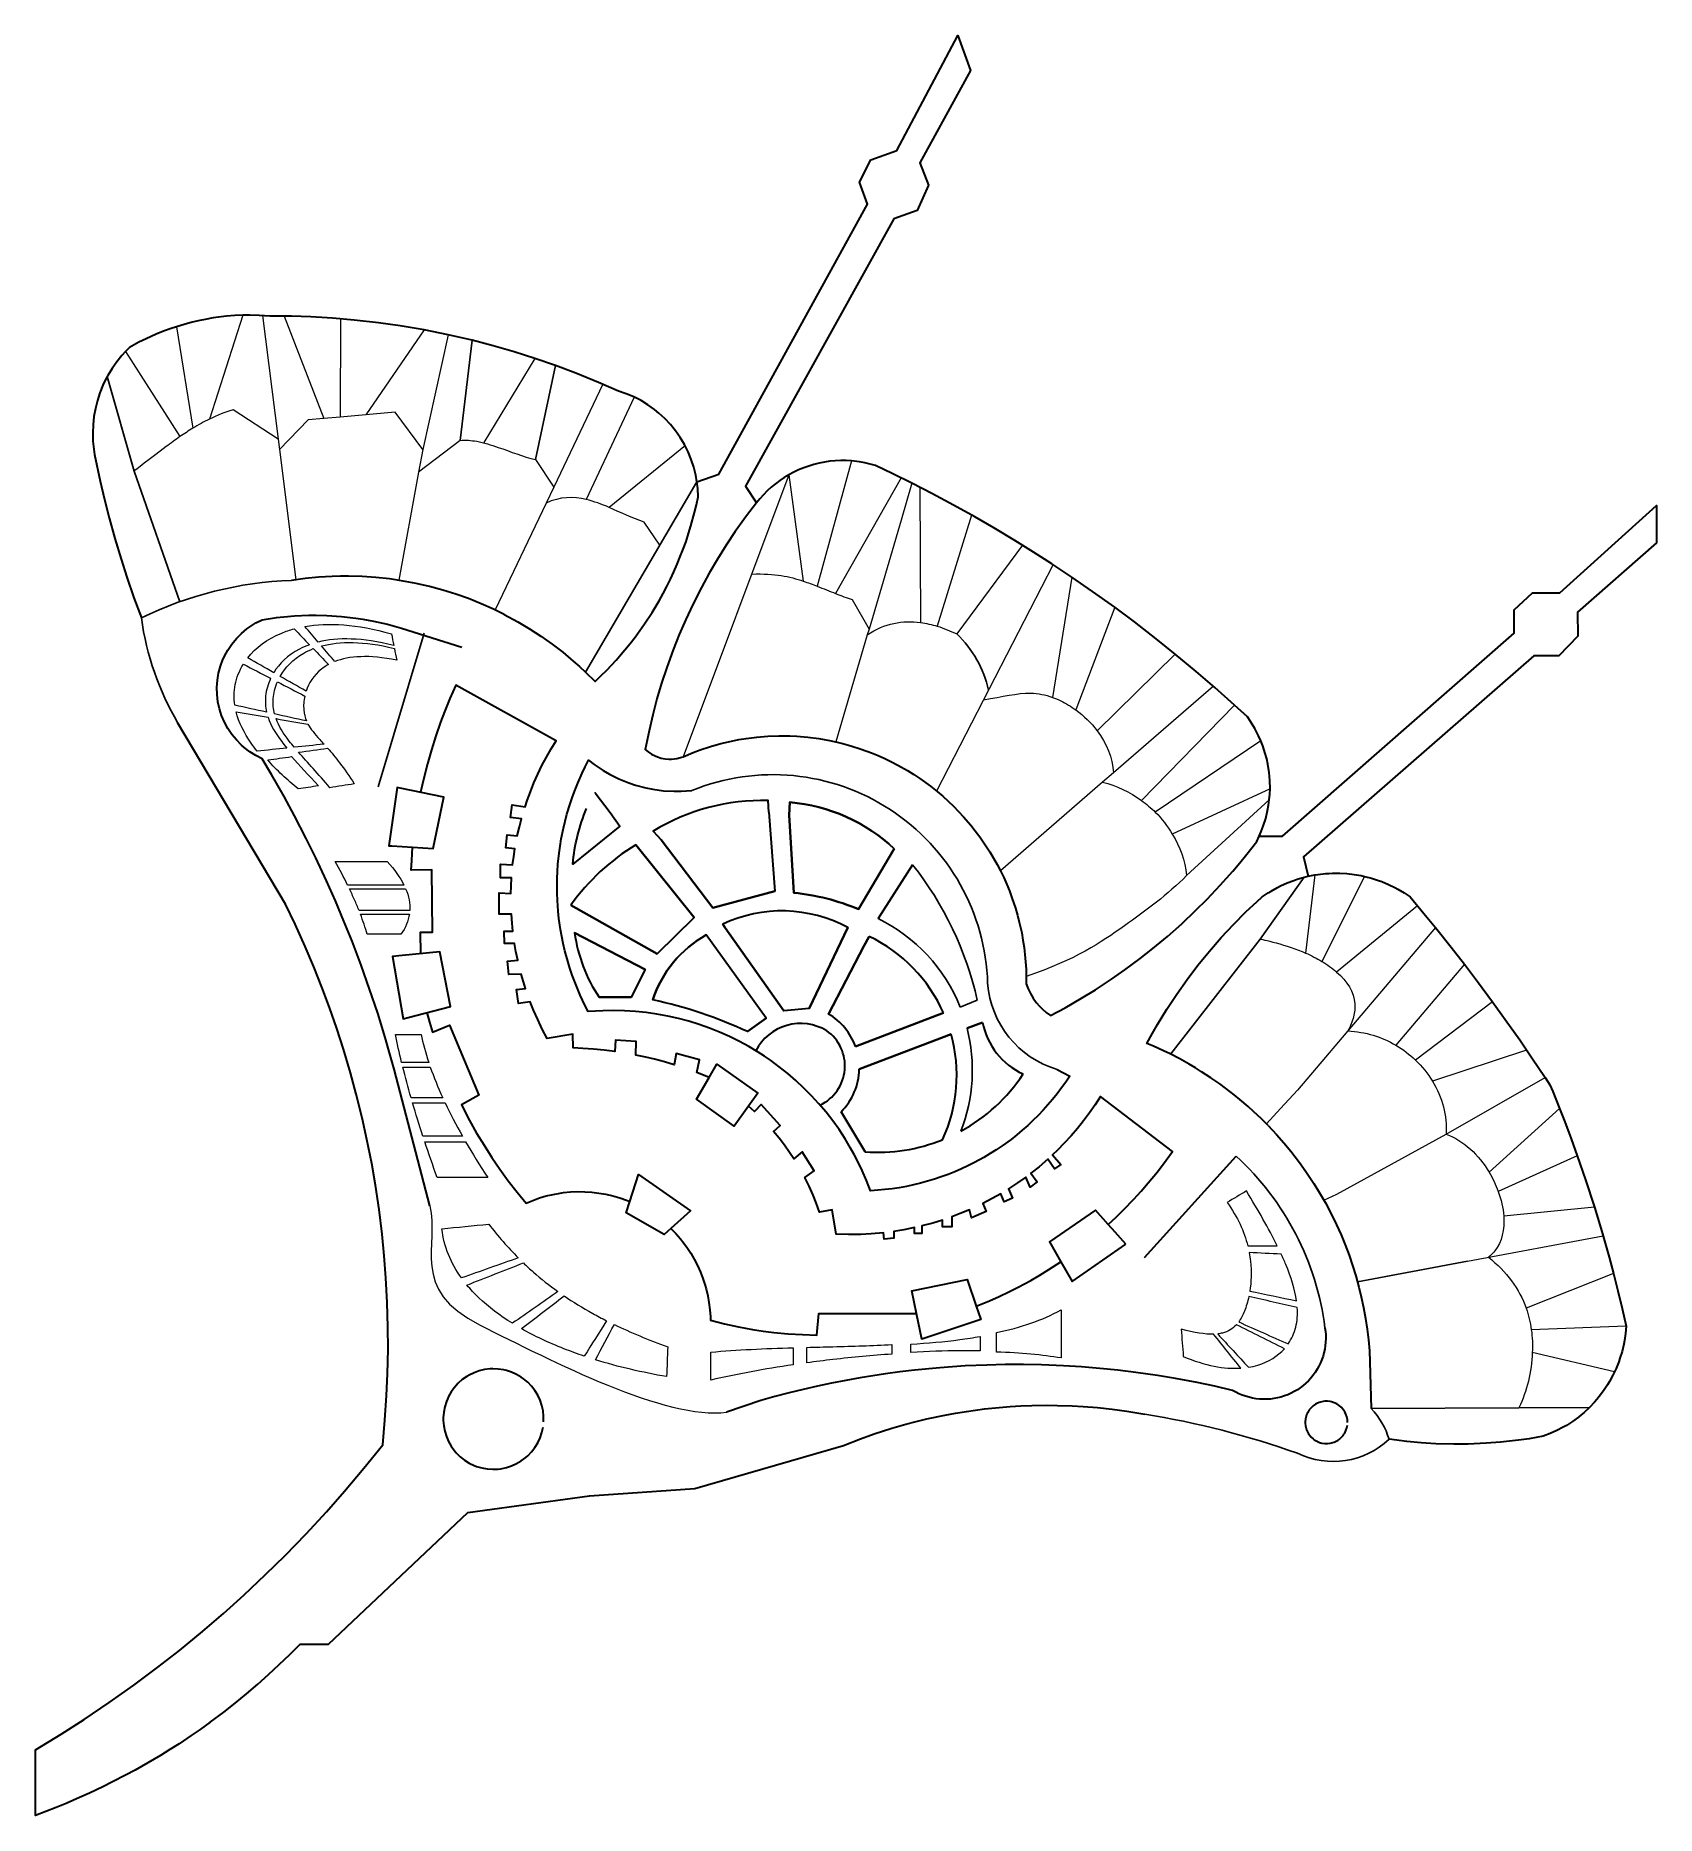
# Model space of a CAD drawing. Header units: millimetres. Extents: x 1814184 to 2218310, y 27764 to 471429.
import ezdxf

# ---------------------------------------------------------------- set-up
doc = ezdxf.new("R2010")
doc.units = ezdxf.units.MM
for name, color, linetype, lineweight in [('01_SITE_BASE', 7, 'Continuous', 35), ('03_REGIONS', 7, 'Continuous', 35), ('03_ROADS_AND_PLOTS', 7, 'Continuous', 9), ('04_GEOMETRIC_DIVISIONS', 7, 'Continuous', 5), ('NEW_ABOVE_CIRCLE', 7, 'Continuous', 20), ('NEW_BELOW_BUILDING', 7, 'Continuous', 20), ('NEW_BOUNDARY_CONTINUATION', 7, 'Continuous', 20), ('NEW_LEFT_LOWER', 7, 'Continuous', 20), ('NEW_LEFT_MIDDLE', 7, 'Continuous', 20), ('NEW_LEFT_UPPER', 7, 'Continuous', 20), ('NEW_RIGHT', 7, 'Continuous', 20), ('REGION_HOLES', 7, 'Continuous', 35)]:
    doc.layers.add(name, color=color, linetype=linetype, lineweight=lineweight)

msp = doc.modelspace()

# ---------------------------------------------------------------- linework, layer by layer
for p, q in [((1920065, 370532), (1923018, 395473)), ((1838789, 362869), (1832047, 386423)), ((1938845, 365758), (1943803, 389195)), ((1838789, 362869), (1850132, 330303)), ((1951270, 312786), (1979084, 360167)), ((1899563, 284173), (1911040, 322490)), ((2101182, 262069), (2121797, 280958)), ((2119507, 246218), (2130485, 261622)), ((2130485, 261622), (2119507, 246218)), ((2119507, 246218), (2097204, 217574)), ((2128845, 208570), (2124621, 203979)), ((2124621, 203979), (2121082, 200133)), ((2171185, 165932), (2143755, 160788)), ((2184040, 129355), (2147228, 129214)), ((2147228, 129214), (2184040, 129355)), ((2184040, 129355), (2201591, 129455))]:
    msp.add_line(p, q)
at = {"color": 30}
msp.add_line((2044730, 229250), (2048968, 231021), dxfattribs=at)
for centre, radius, start, end in [((1881116, 243615), 92058, 91.9513, 116.14269), ((1910693, 336003), 70813, 187.9112, 210.49085), ((2024600, 302116), 27876, 12.75689, 46.29023), ((1997993, 233608), 53592, 1.68777, 112.10031), ((2075871, 237070), 24382, 184.4302, 253.30132), ((2066411, 140595), 69803, 7.17006, 47.53055), ((2132970, 115884), 19518, 16.78093, 43.07244), ((2054736, -91543), 222284, 70.52349, 80.68181), ((2137701, 136406), 20405, 244.29069, 313.15175)]:
    msp.add_arc(centre, radius, start, end)
for centre, radius, start, end in [((1966730, 212436), 84312, 12.73413, 38.35365), ((2005752, 213609), 41998, 21.86372, 63.87386), ((2005752, 213609), 41998, 338.65997, 14.29724)]:
    msp.add_arc(centre, radius, start, end, dxfattribs=at)
at = {"layer": '01_SITE_BASE'}
for points in [[(1979084, 360167), (1984512, 362137), (2021607, 429438), (2019621, 434926), (2022479, 440427), (2028911, 442754), (2044119, 471429), (2047281, 462691), (2034634, 439706), (2036823, 434120), (2033989, 427852), (2028169, 425746), (1991219, 359096), (1993896, 354930)], [(1867604, 401734), (1865856, 401710), (1863835, 401616), (1861818, 401455), (1860477, 401309), (1858472, 401034), (1856478, 400691), (1855155, 400426), (1853184, 399971), (1851228, 399450), (1849292, 398864), (1848012, 398436), (1846112, 397742), (1844236, 396983), (1843000, 396442), (1841777, 395873), (1839967, 394969), (1837602, 393669), (1836639, 392709), (1835722, 391705), (1834434, 390123), (1833258, 388456), (1832201, 386712), (1831564, 385510), (1830982, 384280), (1830218, 382389), (1829587, 380449), (1829090, 378471), (1828732, 376463), (1828512, 374434), (1828434, 372396), (1828496, 370357), (1828615, 369002), (1828911, 366984), (1830315, 360382), (1831374, 355792), (1832524, 351225), (1833947, 346034), (1835487, 340876), (1836929, 336392), (1838685, 331304), (1840554, 326256)], [(1917066, 396846), (1911075, 398044), (1905053, 399067), (1899676, 399828), (1893606, 400517), (1888195, 400980), (1882774, 401302), (1878026, 401469), (1872596, 401526), (1869903, 401691), (1867604, 401734)], [(1959521, 382809), (1954549, 384991), (1948889, 387291), (1943803, 389195), (1938670, 390967), (1933493, 392604), (1928274, 394106), (1923018, 395473), (1917066, 396846)], [(1979084, 360167), (1978782, 361875), (1978290, 363850), (1977655, 365784), (1976881, 367666), (1975971, 369486), (1974930, 371236), (1973765, 372904), (1972481, 374483), (1971085, 375964), (1969584, 377339), (1968529, 378193), (1966873, 379375), (1965134, 380433), (1963323, 381362), (1961448, 382155), (1959521, 382809)], [(2032632, 359868), (2027902, 362204), (2023599, 364256), (2022299, 364627), (2020982, 364932), (2019651, 365172), (2017637, 365409), (2016287, 365483), (2014935, 365490), (2013585, 365430), (2012239, 365303), (2010900, 365110), (2009574, 364851), (2008261, 364527), (2006966, 364138), (2005692, 363685), (2004442, 363170), (2003219, 362593), (2002026, 361957), (2000866, 361263), (1999742, 360512), (1998656, 359706), (1997612, 358847), (1996611, 357938), (1995657, 356981), (1994751, 355977), (1993896, 354930)], [(1931022, 327131), (1934407, 325304), (1937325, 323567), (1940172, 321718), (1942945, 319759), (1945639, 317692), (1948251, 315522), (1949777, 314172), (1951270, 312786), (1953685, 310400), (1955156, 311808), (1956593, 313251), (1958912, 315729), (1961131, 318296), (1962413, 319878), (1963658, 321489), (1964865, 323129), (1966033, 324797), (1967890, 327637), (1969635, 330548), (1970626, 332327), (1971576, 334128), (1972482, 335951), (1973345, 337796), (1974165, 339660), (1974940, 341542), (1975671, 343443), (1976357, 345360), (1976998, 347293), (1977592, 349240), (1978481, 352515), (1978952, 354496), (1979377, 356488), (1979277, 358521), (1979084, 360167)], [(2072543, 336456), (2067584, 339752), (2063000, 342694), (2058371, 345568), (2053113, 348716), (2048395, 351439), (2043038, 354417), (2037632, 357303), (2032632, 359868)], [(1993896, 354930), (1991420, 351682), (1988652, 347804), (1986386, 344407), (1984219, 340946), (1982154, 337423), (1980192, 333841), (1978036, 329593), (1976303, 325895), (1974679, 322148), (1973164, 318355), (1971537, 313877), (1970265, 309997), (1969105, 306081), (1968060, 302133), (1967130, 298157), (1966192, 293486), (1966945, 292859), (1967762, 292316), (1968632, 291866), (1969237, 291618), (1970174, 291331), (1971137, 291147), (1972114, 291068), (1972767, 291075), (1973419, 291128), (1974065, 291228), (1975016, 291466), (1975633, 291680), (1978154, 292728), (1979860, 293363), (1982452, 294219), (1985080, 294959), (1987738, 295580), (1989525, 295927), (1991321, 296221), (1994030, 296562), (1996751, 296780), (1999479, 296876), (2002209, 296851), (2004027, 296765), (2006748, 296536), (2009455, 296185), (2012144, 295713), (2014019, 295309)], [(2119270, 271826), (2125070, 271825), (2182853, 322487), (2182853, 328324), (2187412, 332524), (2194252, 332524), (2218310, 354311), (2218310, 345019), (2198596, 327709), (2198754, 321712), (2193956, 316783), (2187767, 316783), (2130342, 266684), (2131441, 261854)], [(1906357, 335382), (1904418, 335698), (1902400, 335978), (1899024, 336340), (1895636, 336570), (1892242, 336668), (1890205, 336662), (1888168, 336609), (1884778, 336415), (1881399, 336088), (1877981, 335621)], [(1931022, 327131), (1928379, 328429), (1925278, 329812), (1922126, 331073), (1918927, 332210), (1915685, 333221), (1912407, 334105), (1909096, 334860), (1906357, 335382)], [(2113092, 304560), (2108233, 308901), (2103591, 312904), (2098355, 317258), (2093573, 321091), (2088184, 325253), (2083268, 328912), (2077733, 332878), (2072543, 336456)], [(1912449, 179715), (1903558, 213815), (1902601, 217312), (1901345, 221667), (1899476, 227731), (1897480, 233755), (1895357, 239734), (1893107, 245668), (1891080, 250715), (1888961, 255724), (1886752, 260694), (1884061, 266441), (1881659, 271321), (1878744, 276957), (1876152, 281738), (1873018, 287256), (1870709, 291156), (1869109, 291952), (1867592, 292895), (1866170, 293977), (1865499, 294567), (1864244, 295838), (1863114, 297223), (1862120, 298707), (1861271, 300279), (1860573, 301924), (1860034, 303627), (1859657, 305373), (1859447, 307147), (1859404, 308933), (1859531, 310716), (1859825, 312478), (1860283, 314204), (1860903, 315880), (1861677, 317490), (1862120, 318266), (1863114, 319751), (1864244, 321135), (1865499, 322406), (1866868, 323554), (1867592, 324078), (1869109, 325021), (1870709, 325817), (1874266, 326348), (1876053, 326550), (1878742, 326774), (1882336, 326923), (1884134, 326933), (1886831, 326868), (1890420, 326632), (1893994, 326226), (1895773, 325960), (1898428, 325481), (1901938, 324696), (1905407, 323745), (1920432, 319004)], [(1943850, 295715), (1918985, 309521), (1917504, 306198), (1916124, 302833), (1915155, 300282), (1913954, 296848), (1912857, 293380), (1911864, 289880), (1910977, 286352), (1910197, 282798)], [(2119270, 271826), (2119797, 273041), (2120281, 274318), (2120896, 276271), (2121375, 278261), (2121617, 279605), (2121797, 280958), (2121914, 282318), (2121969, 283682), (2121933, 285729), (2121755, 287769), (2121437, 289791), (2121148, 291125), (2120797, 292445), (2120158, 294390), (2119658, 295660), (2119100, 296906), (2118157, 298723), (2117090, 300471), (2116313, 301593), (2113092, 304560)], [(1857687, 50976), (1855229, 49214), (1852983, 47658), (1849951, 45639), (1847649, 44167), (1845326, 42730), (1842194, 40870), (1839024, 39075), (1836622, 37773), (1833389, 36094), (1830942, 34879), (1827651, 33318), (1825161, 32192), (1821816, 30751), (1819287, 29716), (1814184, 27764), (1814184, 44104), (1820588, 48004), (1826327, 51681), (1832545, 55871), (1838661, 60208), (1844671, 64692), (1850039, 68892), (1855837, 73647), (1861007, 78089), (1866079, 82643), (1871541, 87779), (1876398, 92561), (1881619, 97943), (1886709, 103449), (1891220, 108559), (1896051, 114292), (1900744, 120140), (1901304, 126266), (1901711, 132403), (1901944, 137865), (1902062, 144015), (1902037, 149483), (1901864, 155631), (1901538, 161774), (1901119, 167225), (1900579, 172666), (1899828, 178771), (1898925, 184855), (1897994, 190243), (1896805, 196277), (1895621, 201615), (1894148, 207587), (1892715, 212864), (1890962, 218759), (1889281, 223962), (1887485, 229126), (1885574, 234249), (1883551, 239328), (1881415, 244361), (1878879, 249965), (1876508, 254892), (1849673, 300072)], [(1982120, 211680), (1979023, 212925), (1979700, 216140), (1973938, 217721), (1973420, 214863), (1970985, 215584), (1968530, 216240), (1966369, 216759), (1963884, 217289), (1963902, 220678), (1958745, 220986), (1958646, 218181), (1955975, 218519), (1953297, 218781), (1950612, 218967), (1948259, 219066), (1948124, 222468), (1941748, 221465), (1940528, 223777), (1939392, 226130), (1938341, 228523), (1937531, 230545), (1934556, 230165), (1934112, 233649), (1936342, 233883), (1935809, 235573), (1935275, 237430), (1932153, 237416), (1931852, 240701), (1934408, 240935), (1933960, 243122), (1933607, 245137), (1931072, 245137), (1930982, 248144), (1933181, 248210), (1932976, 250203), (1932814, 252383), (1929772, 252409), (1929772, 257780), (1932691, 257549), (1932737, 259438), (1932843, 261496), (1930082, 261496), (1930082, 264870), (1933126, 264713), (1933389, 266812), (1933683, 268729), (1931451, 268962), (1931793, 272227), (1934298, 271965), (1934803, 274162), (1935325, 276161), (1932590, 276515), (1932994, 279635), (1936242, 279215), (1936746, 280716), (1937563, 282946), (1938452, 285148), (1939413, 287320), (1940443, 289460), (1941543, 291565), (1942710, 293634), (1943944, 295663), (1943850, 295715)], [(2014019, 295309), (2015691, 294897), (2017445, 294410), (2020046, 293582), (2022608, 292638), (2024291, 291945), (2025953, 291203), (2027591, 290411), (2029206, 289571), (2031579, 288220), (2033126, 287262), (2034644, 286258), (2037286, 284344)], [(2068865, 213716), (2070442, 212860), (2072047, 212059), (2071042, 210563), (2069994, 209096), (2068905, 207659), (2067775, 206254), (2066606, 204882), (2065398, 203544), (2064152, 202241), (2062870, 200974), (2061551, 199745), (2060199, 198553), (2058813, 197400), (2057394, 196288), (2055208, 194696), (2053714, 193688), (2052192, 192722), (2050643, 191801), (2048271, 190502), (2046660, 189693), (2045026, 188931), (2043372, 188215), (2041697, 187547), (2040005, 186927), (2038295, 186356), (2036569, 185834), (2034830, 185361), (2033077, 184938), (2031314, 184565), (2029540, 184243), (2027758, 183971), (2025969, 183751), (2024174, 183582), (2022375, 183463), (2021393, 185996), (2020311, 188488), (2019131, 190936), (2018290, 192540), (2017408, 194122), (2016006, 196449), (2014513, 198719), (2012931, 200928), (2011263, 203072), (2009511, 205148), (2007678, 207153), (2005766, 209083), (2003779, 210937), (2001721, 212709), (1999593, 214399), (1997401, 216003), (1995904, 217023), (1994381, 218003), (1992049, 219397), (1989664, 220698), (1987228, 221902), (1984747, 223009), (1982224, 224016), (1979663, 224923), (1977068, 225727), (1974443, 226427), (1971792, 227022), (1969120, 227512), (1966430, 227895), (1963728, 228171), (1961016, 228340), (1958300, 228400), (1955584, 228353), (1953775, 228262), (1951969, 228123), (1951141, 229734), (1949982, 232193), (1949265, 233857), (1948595, 235541), (1947970, 237242), (1947391, 238959), (1946860, 240692), (1946152, 243316), (1945740, 245080), (1945375, 246856), (1945060, 248640), (1944677, 251331), (1944484, 253133), (1944285, 255844), (1944215, 257654), (1944193, 259466), (1944221, 261278), (1944299, 263089), (1944425, 264897), (1944707, 267600), (1944956, 269395), (1945254, 271182), (1945792, 273847), (1946211, 275610), (1946677, 277361), (1947466, 279962), (1948050, 281677), (1948682, 283376), (1949359, 285057), (1950459, 287542), (1951249, 289173), (1952083, 290782), (1953493, 289702), (1955707, 288221), (1957243, 287329), (1959627, 286140), (1962094, 285137), (1963779, 284575), (1966354, 283893), (1968097, 283549), (1970738, 283201), (1973397, 283054), (1975173, 283070), (1977830, 283263)], [(1905063, 283851), (1904351, 283997), (1902280, 269496), (1903020, 269449)], [(2037286, 284344), (2039008, 282979), (2040396, 281801), (2041747, 280582), (2043062, 279323), (2044338, 278026), (2045575, 276691), (2047355, 274620), (2048489, 273197), (2049580, 271740), (2051133, 269495), (2052112, 267961), (2053045, 266398), (2053931, 264808), (2054769, 263192), (2055559, 261552), (2056318, 259843)], [(1903020, 269449), (1913307, 268792), (1915958, 281616), (1905063, 283851)], [(2056318, 259843), (2056989, 258205), (2057628, 256501), (2058491, 253911), (2059002, 252164), (2059460, 250403), (2060048, 247737), (2060373, 245946), (2060645, 244146), (2060952, 241434), (2061136, 238710), (2061192, 236891), (2061193, 235071), (2061660, 233829), (2062236, 232634), (2062915, 231494), (2063692, 230419), (2064562, 229416), (2065189, 228793), (2066196, 227929), (2067276, 227158), (2070859, 229086), (2074972, 231454), (2078438, 233585), (2082408, 236186), (2085746, 238512), (2089561, 241337), (2092759, 243851), (2096405, 246890), (2099955, 250040), (2103407, 253299), (2106283, 256176), (2109541, 259627), (2112691, 263178), (2114441, 265250), (2116155, 267353), (2118654, 270563), (2119270, 271826)], [(1910270, 242575), (1910178, 247900), (1913164, 247960), (1912965, 263462), (1907853, 263396), (1907971, 265789), (1908153, 269122)], [(2121470, 199744), (2119826, 201392), (2117854, 203259), (2116509, 204471), (2114446, 206236), (2113041, 207379), (2110891, 209039), (2109431, 210109), (2107201, 211659), (2104925, 213141), (2103384, 214091), (2101823, 215009), (2099449, 216327), (2097036, 217574), (2095407, 218364), (2092934, 219487), (2091267, 220194), (2092557, 222560), (2093895, 224900), (2096231, 228736), (2098698, 232490), (2101291, 236157), (2104009, 239733), (2106847, 243214), (2109803, 246595), (2112873, 249873), (2116054, 253045), (2118676, 255502), (2120012, 256703), (2121494, 257706), (2122256, 258176), (2123818, 259050), (2124617, 259453), (2126248, 260191), (2127918, 260835), (2128766, 261121), (2130485, 261622), (2131441, 261854)], [(2131441, 261854), (2133109, 262188), (2133993, 262326), (2135771, 262529), (2136664, 262592), (2137558, 262630), (2139348, 262630), (2141135, 262529), (2142914, 262326), (2144678, 262024), (2145553, 261835), (2147285, 261384), (2148989, 260835), (2149828, 260525), (2151479, 259833), (2153089, 259050), (2153876, 258624), (2155413, 257706), (2156895, 256703), (2160353, 252565), (2163201, 249084)], [(2163201, 249084), (2167127, 244171), (2170441, 239917), (2173707, 235625), (2177454, 230571), (2180612, 226200), (2184234, 221055), (2187283, 216607), (2190557, 211705)], [(1905618, 242119), (1903172, 241879), (1905856, 226325), (1907086, 226649)], [(1907086, 226649), (1917665, 229436), (1914979, 243037), (1905618, 242119)], [(1911740, 227875), (1912384, 225526), (1913142, 222970), (1917402, 224755), (1924714, 207300), (1920349, 204923), (1922404, 200965), (1924152, 197856), (1925991, 194799), (1927919, 191797), (1929936, 188854), (1932038, 185972), (1934224, 183152), (1936492, 180399), (1938126, 181080), (1939794, 181671), (1941491, 182172), (1943213, 182579), (1944955, 182892), (1945832, 183013), (1947593, 183183), (1949362, 183258), (1951131, 183236), (1952897, 183119), (1954654, 182906), (1956397, 182598), (1958120, 182196), (1959819, 181701), (1961489, 181114), (1962311, 180787)], [(1982120, 211680), (1984079, 215033), (1994242, 207833), (1991949, 204597)], [(1991949, 204597), (1988397, 199583), (1978960, 206270), (1982120, 211680)], [(2190557, 211705), (2191761, 209870), (2192451, 208203), (2194141, 204019), (2195455, 200657), (2197048, 196436), (2198587, 192195), (2200651, 186226), (2202879, 179359), (2204713, 173315), (2206527, 166916)], [(2081638, 175072), (2083615, 176910), (2085545, 178798), (2088043, 181391), (2089858, 183390), (2091621, 185434), (2093891, 188228), (2096065, 191098), (2097631, 193297), (2079725, 206981), (2078383, 204919), (2076973, 202902), (2075497, 200934), (2073955, 199017), (2072350, 197152), (2070683, 195342), (2068957, 193589), (2067774, 192453), (2069839, 190005), (2068208, 188922), (2066587, 191363), (2064403, 189477), (2062337, 187824), (2063928, 185674), (2062175, 184377), (2061065, 186865), (2059044, 185428), (2056785, 183939), (2057774, 181616), (2055689, 180729), (2054831, 182745), (2052718, 181545), (2050369, 180316), (2051223, 178309), (2047500, 176725), (2047033, 178750), (2044736, 177787), (2042603, 176974), (2042603, 174506), (2040298, 174506), (2040298, 176179), (2037860, 175430), (2035171, 174709), (2035171, 172784), (2033319, 172784), (2033348, 174282), (2030678, 173744), (2028214, 173338), (2028214, 171661), (2025758, 171385), (2025579, 172999), (2022522, 172725), (2019967, 172595), (2016898, 172557), (2013830, 172647), (2012781, 178693), (2009680, 178155), (2008847, 180425), (2008046, 182384), (2007050, 184588), (2005969, 186751), (2008318, 188434), (2005305, 193191), (2003245, 191427), (2002192, 193030), (2000922, 194816), (1999590, 196556), (1998198, 198249), (1999826, 199740), (1995055, 204947), (1993447, 203235), (1991949, 204597)], [(2121470, 199744), (2123597, 197483), (2125392, 195445), (2127125, 193354), (2129336, 190486), (2130917, 188278), (2132921, 185262), (2134344, 182949), (2135763, 180470)], [(2090637, 166864), (2113541, 192084)], [(1962311, 180787), (1964493, 187539), (1977437, 178473), (1972546, 174068)], [(1972546, 174068), (1970901, 172586), (1961397, 177957), (1962311, 180787)], [(2081638, 175072), (2078458, 178614), (2066996, 170711), (2069811, 165787)], [(2135763, 180470), (2137387, 177392), (2138570, 174947), (2139679, 172468), (2140712, 169956), (2141670, 167415), (2142550, 164846), (2143352, 162251), (2144120, 159460)], [(1972546, 174068), (1973779, 172806), (1974942, 171479), (1975496, 170793), (1976548, 169377), (1977521, 167905), (1978414, 166384), (1979222, 164816), (1979945, 163207), (1980580, 161561), (1981125, 159883), (1981363, 159034), (1981770, 157317), (1982084, 155581), (1982303, 153831), (1982427, 152071), (1982453, 151189), (1985927, 150314), (1989429, 149556), (1992953, 148916), (1995610, 148514), (1998276, 148179), (2001842, 147838), (2005418, 147617), (2008999, 147517), (2009480, 152878), (2033803, 152878)], [(2086033, 170175), (2083337, 173179), (2081638, 175072)], [(2069811, 165787), (2072626, 160865), (2086033, 170175)], [(2048716, 154731), (2051990, 156066), (2054415, 157139), (2056813, 158271), (2059182, 159463), (2062293, 161143), (2064589, 162470), (2066851, 163854), (2069811, 165787)], [(2206527, 166916), (2207605, 162881), (2208715, 158508), (2209770, 154121), (2210769, 149722), (2210608, 147909), (2210342, 146108), (2210169, 145215), (2209746, 143445), (2209220, 141702), (2208918, 140843), (2208241, 139154), (2207866, 138325), (2207466, 137507), (2206596, 135909), (2206126, 135129), (2205119, 133613), (2204025, 132159), (2203446, 131456), (2202848, 130771), (2201591, 129455), (2200259, 128214), (2199567, 127623), (2198857, 127053), (2197390, 125977), (2195861, 124988), (2195076, 124528), (2193467, 123677), (2191811, 122923), (2190114, 122266), (2186571, 121665), (2183902, 121285), (2179437, 120788), (2175854, 120513), (2171365, 120323), (2167771, 120294), (2163280, 120412), (2159693, 120630), (2156114, 120957), (2151657, 121519)], [(2033803, 152878), (2032652, 158504), (2046483, 161334), (2048716, 154731)], [(2144120, 159460), (2144720, 156995), (2145285, 154339), (2145769, 151666), (2146173, 148981), (2146495, 146284), (2146736, 143579), (2146895, 140868), (2147228, 129214)], [(2048716, 154731), (2049835, 151421), (2035120, 146445), (2033803, 152878)], [(2135667, 149307), (2135790, 148420), (2135860, 147527), (2135878, 146632), (2135843, 145737), (2135756, 144846), (2135617, 143962), (2135427, 143087), (2135186, 142224), (2134894, 141378), (2134554, 140549), (2134165, 139743), (2133730, 138960), (2133250, 138204), (2132726, 137478), (2132161, 136783), (2131556, 136123), (2130914, 135499), (2130236, 134914), (2129525, 134370), (2128783, 133868), (2128013, 133410), (2127218, 132999), (2126400, 132634), (2125562, 132319), (2124707, 132052), (2123838, 131837), (2122958, 131672), (2122070, 131559), (2121176, 131499), (2120281, 131491), (2119387, 131535), (2118496, 131632), (2117613, 131781), (2116741, 131981), (2115881, 132232), (2115037, 132532), (2114213, 132882), (2113411, 133279), (2112633, 133723), (2108210, 134744), (2103767, 135678), (2098413, 136683), (2093934, 137423), (2088542, 138194), (2084035, 138739), (2079518, 139195), (2074994, 139562), (2070463, 139840), (2065019, 140055), (2060481, 140135), (2055941, 140127), (2051403, 140028), (2045960, 139792), (2039620, 139353), (2033295, 138740), (2029688, 138311), (2026089, 137825), (2019811, 136838), (2016236, 136197), (2012672, 135499), (2009120, 134745), (2005580, 133934), (2002053, 133069), (1998540, 132147), (1995042, 131171), (1986438, 128294)], [(1940851, 125883), (1940851, 127251), (1940702, 128611), (1940405, 129947), (1939965, 131242), (1939385, 132481), (1938675, 133650), (1937841, 134735), (1936893, 135722), (1935844, 136600), (1935285, 136994), (1934106, 137689), (1932859, 138251), (1931558, 138674), (1930892, 138832), (1929539, 139036), (1928172, 139092), (1927488, 139064), (1926131, 138897), (1924799, 138582), (1923510, 138124), (1922279, 137528), (1921689, 137180), (1920571, 136391), (1919546, 135485), (1918626, 134472), (1917822, 133366), (1917143, 132178), (1916854, 131558), (1916598, 130923), (1916193, 129616), (1915933, 128273), (1915821, 126909), (1915821, 126225), (1915933, 124861), (1916193, 123518), (1916598, 122211), (1917143, 120957), (1917822, 119769), (1918209, 119204), (1919072, 118143), (1920046, 117182), (1921119, 116333), (1922279, 115607), (1923510, 115011), (1924148, 114764), (1925461, 114377), (1926807, 114135), (1928172, 114042), (1929539, 114098), (1930218, 114182), (1931558, 114460), (1932859, 114883), (1934106, 115445), (1935285, 116140), (1936380, 116959), (1936893, 117412), (1937841, 118399), (1938675, 119484), (1939385, 120653), (1939965, 121892), (1940405, 123187), (1940702, 124523)], [(1857687, 50976), (1861098, 53529), (1863965, 55776), (1866785, 58083), (1869556, 60447), (1872278, 62868), (1874949, 65344), (1877569, 67876), (1880135, 70461), (1887176, 70461), (1921936, 103230), (1952329, 107411), (1978590, 109281), (2015614, 120000), (2019861, 121650), (2023296, 122867), (2027635, 124256), (2031139, 125261), (2033783, 125953), (2036442, 126591), (2040899, 127533), (2043588, 128026), (2046286, 128465), (2050801, 129074), (2054426, 129450), (2057151, 129669), (2059880, 129831), (2062612, 129939), (2066256, 129996), (2068989, 129974), (2072632, 129858), (2075362, 129707), (2078995, 129419), (2082620, 129033), (2086232, 128549), (2090727, 127807)], [(2141314, 125725), (2141268, 126422), (2141210, 126766), (2141130, 127105), (2140904, 127765), (2140592, 128389), (2140406, 128685), (2140201, 128967), (2139737, 129488), (2139208, 129943), (2138923, 130144), (2138624, 130325), (2137995, 130626), (2137332, 130842), (2136991, 130916), (2136298, 130997), (2135600, 130985), (2135254, 130945), (2134910, 130882), (2134240, 130688), (2133601, 130408), (2133297, 130237), (2132726, 129836), (2132462, 129608), (2131981, 129103), (2131766, 128828), (2131394, 128237), (2131239, 127925), (2131104, 127603), (2130899, 126936), (2130830, 126594), (2130761, 125900), (2130761, 125551), (2130830, 124857), (2130899, 124515), (2131104, 123848), (2131394, 123214), (2131571, 122912), (2131981, 122348), (2132213, 122087), (2132726, 121615), (2133005, 121405), (2133601, 121043), (2133916, 120892), (2134572, 120655), (2134910, 120569), (2135600, 120466), (2135949, 120448), (2136298, 120454), (2136991, 120535), (2137332, 120609), (2137995, 120825), (2138624, 121126), (2138923, 121307), (2139208, 121508), (2139737, 121963), (2140201, 122484), (2140406, 122766), (2140592, 123061), (2140904, 123686), (2141130, 124345), (2141210, 124685), (2141268, 125029)]]:
    msp.add_lwpolyline(points, dxfattribs=at)
at = {"layer": '03_REGIONS', "color": 30}
for p, q in [((2020718, 244473), (2022051, 246838)), ((2022051, 246838), (2022051, 246838)), ((2040563, 227810), (2018626, 219430)), ((2019558, 213752), (2042476, 222469)), ((2046450, 223981), (2050310, 225449)), ((2060417, 212592), (2060417, 212592)), ((2021022, 193191), (2015045, 203148))]:
    msp.add_line(p, q, dxfattribs=at)
for points in [[(1953701, 282690), (1953701, 282690), (1957472, 277744), (1959849, 274342), (1948149, 264916, -0.0785865), (1951572, 278782)], [(2002104, 277123), (2002284, 280317, -0.169847), (2028275, 268695)], [(2028275, 268695), (2019366, 253655, 0.0751495), (2003259, 257738), (2002104, 277123)], [(1963871, 269737), (1978356, 251565), (1969187, 242566), (1947635, 254698, -0.1010409)], [(1963871, 269737, 0.1010409), (1947635, 254698)], [(2016696, 249079), (2007054, 228909), (2000707, 228316), (1986112, 249032), (1985511, 249916, -0.2384903)], [(1948573, 247729), (1966172, 238613), (1962644, 231770), (1954680, 231744, -0.1132015)], [(1996324, 226534), (1991691, 223148, 0.0552789), (1968091, 231049, -0.191431), (1981411, 247236)], [(2018626, 219430, 0.1742772), (2011892, 227525), (2020718, 244473)], [(2009767, 204845, 0.5774728), (2011435, 223363, 0.4327516), (1993760, 218374)]]:
    msp.add_lwpolyline(points, format="xyb", dxfattribs=at)
msp.add_lwpolyline([(1996974, 277857), (1998462, 258168), (1983030, 253997), (1970190, 270965)], dxfattribs=at)
for centre, radius, start, end in [((2005536, 212252), 38327, 23.94883, 64.47476), ((2005542, 212253), 38321, 335.22728, 15.46208), ((2067819, 228813), 17829, 190.87342, 245.4709), ((2024178, 236479), 43403, 298.47332, 326.60894), ((2024178, 236479), 43403, 265.82933, 291.85591)]:
    msp.add_arc(centre, radius, start, end, dxfattribs=at)
at = {"layer": '03_ROADS_AND_PLOTS'}
for p, q in [((1865856, 401710), (1857561, 375847)), ((1870795, 401636), (1874653, 370864)), ((1876166, 401488), (1886032, 375964)), ((1890173, 400811), (1890166, 376329)), ((1849292, 398864), (1853393, 373549)), ((1911075, 398044), (1896539, 376891)), ((1917066, 396846), (1910699, 368211)), ((1836639, 392709), (1850182, 371453)), ((1938670, 390967), (1925965, 369972)), ((1955577, 384540), (1943388, 358881)), ((1874653, 370864), (1863406, 378172)), ((1903831, 377535), (1896539, 376891)), ((1910699, 368211), (1903831, 377535)), ((1963415, 381314), (1951480, 355770)), ((1882186, 375625), (1874978, 368278)), ((1886032, 375964), (1882186, 375625)), ((1890166, 376329), (1886032, 375964)), ((1896539, 376891), (1890166, 376329)), ((1874653, 370864), (1874978, 368278)), ((1874978, 368278), (1879054, 335767)), ((1920065, 370532), (1909677, 362612)), ((1976239, 369226), (1957227, 353794)), ((1910699, 368211), (1909677, 362612)), ((1938845, 365758), (1943388, 358881)), ((2017637, 365409), (2009091, 334169)), ((1909677, 362612), (1904763, 335698)), ((2002026, 361957), (1975633, 291680)), ((2002026, 361957), (2005599, 335442)), ((2029967, 361184), (2013650, 332354)), ((2032632, 359868), (2030002, 350633)), ((1943388, 358881), (1941484, 354874)), ((2034632, 358842), (2034861, 325120)), ((1941484, 354874), (1928752, 328263)), ((2030002, 350633), (2021991, 323499)), ((2047529, 351920), (2038997, 324205)), ((1969846, 344430), (1965901, 350160)), ((2060251, 344401), (2043862, 322266)), ((2067896, 339544), (2038832, 283119)), ((2072543, 336456), (2067753, 306471)), ((2017755, 330848), (2021991, 323499)), ((2083268, 328912), (2073578, 303318)), ((2021559, 322035), (2013692, 295389)), ((2021991, 323499), (2021559, 322035)), ((2098355, 317258), (2078869, 298139)), ((2107853, 309229), (2082906, 287628)), ((2113092, 304560), (2089914, 280735)), ((2119658, 295660), (2093363, 277863)), ((2080239, 285318), (2054744, 263242)), ((2082906, 287628), (2080239, 285318)), ((2121969, 283682), (2097607, 272390)), ((2133109, 262188), (2130849, 242738)), ((2145553, 261835), (2134899, 240643)), ((2158722, 254518), (2138564, 238001)), ((2163201, 249084), (2128845, 208570)), ((2170441, 239917), (2153362, 219732)), ((2177454, 230571), (2158246, 216062)), ((2185949, 218552), (2162470, 210804)), ((2165889, 197563), (2190557, 211705)), ((2194141, 204019), (2176594, 188085)), ((2138593, 182592), (2165889, 197563)), ((2198587, 192195), (2178867, 183329)), ((2135403, 181098), (2138593, 182592)), ((2202879, 179359), (2180234, 177176)), ((2171185, 165932), (2205008, 172274)), ((2207605, 162881), (2185828, 154215)), ((2210769, 149722), (2187119, 148836)), ((2207866, 138325), (2187370, 143116))]:
    msp.add_line(p, q, dxfattribs=at)
at = {"layer": '04_GEOMETRIC_DIVISIONS'}
for points in [[(1863406, 378172), (1861362, 377544), (1859425, 376757), (1857561, 375847)], [(1853393, 373549), (1852305, 372887), (1851243, 372179), (1850182, 371453)], [(1857561, 375847), (1856133, 375149), (1854751, 374375), (1853393, 373549)], [(1846752, 368971), (1842780, 366036), (1838789, 362869), (1838789, 362869)], [(1850182, 371453), (1849025, 370663), (1847896, 369817), (1846752, 368971)], [(1920065, 370532), (1921441, 370632), (1922804, 370528), (1924160, 370289)], [(1924160, 370289), (1925965, 369972), (1927759, 369417), (1929561, 368788)], [(1929561, 368788), (1932603, 367726), (1935668, 366453), (1938845, 365758)], [(1951480, 355770), (1948265, 356522), (1944939, 356549), (1941484, 354874)], [(1957227, 353794), (1955330, 354610), (1953416, 355316), (1951480, 355770)], [(1965901, 350160), (1962993, 351107), (1960122, 352548), (1957227, 353794)], [(1992730, 337205), (1998640, 337403), (2002159, 336593), (2005599, 335442)], [(2005599, 335442), (2006774, 335048), (2007940, 334615), (2009091, 334169)], [(2009091, 334169), (2010643, 333566), (2012167, 332940), (2013650, 332354)], [(2013650, 332354), (2015061, 331796), (2016433, 331276), (2017755, 330848)], [(2021559, 322035), (2025849, 324972), (2030382, 325721), (2034861, 325120)], [(2034861, 325120), (2036246, 324934), (2037628, 324627), (2038997, 324205)], [(2038997, 324205), (2040641, 323698), (2042268, 323038), (2043862, 322266)], [(2050521, 305870), (2055353, 306588), (2058895, 307593), (2062304, 307514)], [(2062304, 307514), (2064166, 307471), (2065987, 307105), (2067753, 306471)], [(2067753, 306471), (2069117, 305981), (2070449, 305331), (2071739, 304547)], [(2071739, 304547), (2072363, 304168), (2072977, 303757), (2073578, 303318)], [(2073578, 303318), (2075551, 301873), (2077369, 300115), (2078869, 298139)], [(2078869, 298139), (2081221, 295042), (2082757, 291448), (2082906, 287628)], [(2080239, 285318), (2083701, 284486), (2087002, 282842), (2089914, 280735)], [(2089914, 280735), (2091128, 279856), (2092299, 278918), (2093363, 277863)], [(2093363, 277863), (2095012, 276228), (2096412, 274368), (2097607, 272390)], [(2097607, 272390), (2099506, 269245), (2100814, 265762), (2101182, 262069)], [(2101182, 262069), (2096432, 257283), (2091013, 253314), (2085648, 249507)], [(2085648, 249507), (2079659, 245257), (2073737, 241209), (2061192, 236891)], [(2119507, 246218), (2119507, 246218), (2126439, 244763), (2130849, 242738)], [(2130849, 242738), (2132262, 242089), (2133636, 241417), (2134899, 240643)], [(2134899, 240643), (2136239, 239822), (2137482, 238951), (2138564, 238001)], [(2138564, 238001), (2141187, 235699), (2142923, 233033), (2143122, 230078)], [(2142793, 226860), (2142496, 225687), (2142020, 224492), (2141406, 223298)], [(2143122, 230078), (2143192, 229035), (2143071, 227957), (2142793, 226860)], [(2141406, 223298), (2145744, 223118), (2149828, 221828), (2153362, 219732)], [(2153362, 219732), (2155127, 218684), (2156784, 217461), (2158246, 216062)], [(2158246, 216062), (2159886, 214492), (2161303, 212704), (2162470, 210804)], [(2162470, 210804), (2164922, 206810), (2166193, 202202), (2165889, 197563)], [(2165889, 197563), (2170268, 196008), (2174019, 192380), (2176594, 188085)], [(2176594, 188085), (2177506, 186562), (2178275, 184958), (2178867, 183329)], [(2178867, 183329), (2179615, 181271), (2180087, 179177), (2180234, 177176)], [(2180234, 177176), (2180481, 173822), (2179813, 170724), (2178002, 168476)], [(2176992, 167410), (2176805, 167241), (2176610, 167077), (2176409, 166919)], [(2176409, 166919), (2180996, 163325), (2184149, 158962), (2185828, 154215)], [(2178002, 168476), (2177696, 168097), (2177359, 167743), (2176992, 167410)], [(2185828, 154215), (2186444, 152470), (2186845, 150644), (2187119, 148836)], [(2187119, 148836), (2187405, 146948), (2187428, 145019), (2187370, 143116)], [(2187370, 143116), (2187225, 138343), (2186012, 133610), (2184040, 129355)]]:
    msp.add_open_spline(points, degree=3, dxfattribs=at)
at = {"layer": 'NEW_ABOVE_CIRCLE'}
for points, knots in [([(1915495, 173998), (1915986, 169519), (1917696, 165434), (1920357, 161740), (1925079, 163409), (1929802, 165078), (1934525, 166747), (1931930, 169353), (1929508, 172143), (1927169, 175159), (1923278, 174772), (1919387, 174385), (1915495, 173998)], [0, 0, 0, 0, 1, 1, 1, 2, 2, 2, 3, 3, 3, 4, 4, 4, 4]), ([(1921730, 159967), (1922638, 158875), (1923630, 157819), (1924700, 156800), (1927124, 154490), (1929945, 152368), (1933074, 150430), (1936856, 153070), (1940638, 155709), (1944420, 158348), (1942257, 159894), (1940227, 161507), (1938300, 163200), (1937450, 163947), (1936619, 164710), (1935807, 165490), (1931115, 163649), (1926423, 161808), (1921730, 159967)], [0, 0, 0, 0, 1, 1, 1, 2, 2, 2, 3, 3, 3, 4, 4, 4, 5, 5, 5, 6, 6, 6, 6]), ([(1935326, 149097), (1938594, 147247), (1942148, 145582), (1945900, 144100), (1947556, 143446), (1949250, 142828), (1950974, 142245), (1952837, 145187), (1954700, 148130), (1956563, 151072), (1955374, 151672), (1954220, 152281), (1953100, 152900), (1950562, 154302), (1948194, 155754), (1945966, 157270), (1942419, 154546), (1938872, 151822), (1935326, 149097)], [0, 0, 0, 0, 1, 1, 1, 2, 2, 2, 3, 3, 3, 4, 4, 4, 5, 5, 5, 6, 6, 6, 6]), ([(1953750, 141346), (1959482, 139567), (1965497, 138168), (1971527, 137143), (1971617, 139608), (1971707, 142074), (1971796, 144539), (1966906, 146342), (1962500, 148189), (1958490, 150121), (1956910, 147196), (1955330, 144271), (1953750, 141346)], [0, 0, 0, 0, 1, 1, 1, 2, 2, 2, 3, 3, 3, 4, 4, 4, 4])]:
    msp.add_open_spline(points, degree=3, knots=knots, dxfattribs=at)
at = {"layer": 'NEW_BELOW_BUILDING'}
for points, knots in [([(2053773, 143270), (2059774, 143052), (2065232, 142565), (2069881, 141794), (2069881, 145783), (2069881, 149772), (2069881, 153761), (2065232, 151204), (2059774, 149398), (2053773, 148105), (2053773, 146493), (2053773, 144882), (2053773, 143270)], [0, 0, 0, 0, 1, 1, 1, 2, 2, 2, 3, 3, 3, 4, 4, 4, 4]), ([(2032421, 143189), (2036609, 143426), (2040700, 143557), (2044615, 143576), (2046343, 143585), (2048037, 143572), (2049690, 143537), (2049690, 144750), (2049690, 145963), (2049690, 147176), (2048037, 146872), (2046343, 146608), (2044615, 146376), (2040700, 145852), (2036609, 145497), (2032421, 145243), (2032421, 144558), (2032421, 143873), (2032421, 143189)], [0, 0, 0, 0, 1, 1, 1, 2, 2, 2, 3, 3, 3, 4, 4, 4, 5, 5, 5, 6, 6, 6, 6]), ([(1982583, 136271), (1989099, 137772), (1996009, 139050), (2003045, 140092), (2003045, 141507), (2003045, 142921), (2003045, 144336), (1996009, 144130), (1989099, 143848), (1982583, 143252), (1982583, 140925), (1982583, 138598), (1982583, 136271)], [0, 0, 0, 0, 1, 1, 1, 2, 2, 2, 3, 3, 3, 4, 4, 4, 4]), ([(2006490, 140582), (2008655, 140877), (2010828, 141150), (2013000, 141400), (2017922, 141967), (2022845, 142417), (2027678, 142746), (2027678, 143536), (2027678, 144327), (2027678, 145117), (2022845, 144875), (2017922, 144729), (2013000, 144600), (2010828, 144543), (2008655, 144489), (2006490, 144432), (2006490, 143148), (2006490, 141865), (2006490, 140582)], [0, 0, 0, 0, 1, 1, 1, 2, 2, 2, 3, 3, 3, 4, 4, 4, 5, 5, 5, 6, 6, 6, 6])]:
    msp.add_open_spline(points, degree=3, knots=knots, dxfattribs=at)
at = {"layer": 'NEW_BOUNDARY_CONTINUATION'}
msp.add_open_spline([(1912449, 179715), (1914972, 170038), (1907111, 158944), (1925000, 150000), (1942889, 141056), (1971585, 126203), (1986438, 128294)], degree=3, knots=[0, 0, 0, 0, 1, 1, 1, 2, 2, 2, 2], dxfattribs=at)
at = {"layer": 'NEW_LEFT_LOWER'}
for points in [[(1903906, 222456), (1904349, 220219), (1904865, 217890), (1905454, 215468), (1907703, 215468), (1909952, 215468), (1912200, 215468), (1911397, 217890), (1910767, 220219), (1910308, 222456), (1908174, 222456), (1906040, 222456), (1903906, 222456)], [(1905748, 214278), (1906363, 211826), (1907051, 209282), (1907812, 206646), (1910442, 206646), (1913072, 206646), (1915702, 206646), (1914498, 209282), (1913466, 211826), (1912606, 214278), (1910320, 214278), (1908034, 214278), (1905748, 214278)], [(1908190, 205351), (1908977, 202684), (1909837, 199925), (1910770, 197073), (1914048, 197073), (1917326, 197073), (1920604, 197073), (1918999, 199925), (1917565, 202684), (1916304, 205351), (1913600, 205351), (1910895, 205351), (1908190, 205351)], [(1911232, 195673), (1912191, 192791), (1913223, 189817), (1914328, 186751), (1918521, 186751), (1922714, 186751), (1926906, 186751), (1924899, 189817), (1923065, 192791), (1921402, 195673), (1918012, 195673), (1914622, 195673), (1911232, 195673)]]:
    msp.add_open_spline(points, degree=3, knots=[0, 0, 0, 0, 1, 1, 1, 2, 2, 2, 3, 3, 3, 4, 4, 4, 4], dxfattribs=at)
at = {"layer": 'NEW_LEFT_MIDDLE'}
for points, knots in [([(1888878, 265511), (1890009, 263513), (1891041, 261570), (1891974, 259682), (1896657, 259682), (1901341, 259682), (1906024, 259682), (1905084, 261570), (1903696, 263513), (1901858, 265511), (1897531, 265511), (1893205, 265511), (1888878, 265511)], [0, 0, 0, 0, 1, 1, 1, 2, 2, 2, 3, 3, 3, 4, 4, 4, 4]), ([(1892422, 258764), (1892873, 257829), (1893299, 256908), (1893700, 256000), (1894101, 255092), (1894478, 254198), (1894830, 253318), (1899046, 253318), (1903263, 253318), (1907479, 253318), (1907532, 254198), (1907472, 255092), (1907300, 256000), (1907128, 256908), (1906844, 257829), (1906447, 258764), (1901772, 258764), (1897097, 258764), (1892422, 258764)], [0, 0, 0, 0, 1, 1, 1, 2, 2, 2, 3, 3, 3, 4, 4, 4, 5, 5, 5, 6, 6, 6, 6]), ([(1895166, 252462), (1895838, 250719), (1896411, 249031), (1896886, 247398), (1899687, 247398), (1902489, 247398), (1905290, 247398), (1906440, 249031), (1907140, 250719), (1907392, 252462), (1903317, 252462), (1899241, 252462), (1895166, 252462)], [0, 0, 0, 0, 1, 1, 1, 2, 2, 2, 3, 3, 3, 4, 4, 4, 4])]:
    msp.add_open_spline(points, degree=3, knots=knots, dxfattribs=at)
at = {"layer": 'NEW_LEFT_UPPER'}
for points, knots in [([(1902905, 322301), (1894242, 324792), (1887078, 325153), (1881350, 324149), (1882456, 322851), (1883562, 321553), (1884667, 320255), (1889418, 321422), (1895610, 321399), (1903492, 319382), (1903296, 320355), (1903100, 321328), (1902905, 322301)], [0, 0, 0, 0, 1, 1, 1, 2, 2, 2, 3, 3, 3, 4, 4, 4, 4]), ([(1878667, 323553), (1877566, 323254), (1876527, 322901), (1875550, 322500), (1871859, 320986), (1869051, 318797), (1867094, 316310), (1869247, 315080), (1871399, 313850), (1873551, 312620), (1874923, 314873), (1877015, 316965), (1879950, 318500), (1880727, 318906), (1881563, 319274), (1882461, 319594), (1881196, 320914), (1879932, 322233), (1878667, 323553)], [0, 0, 0, 0, 1, 1, 1, 2, 2, 2, 3, 3, 3, 4, 4, 4, 5, 5, 5, 6, 6, 6, 6]), ([(1903638, 318653), (1895952, 320550), (1890003, 320489), (1885496, 319282), (1886602, 317984), (1887707, 316686), (1888813, 315388), (1892342, 316758), (1897320, 317157), (1904225, 315734), (1904030, 316707), (1903834, 317680), (1903638, 318653)], [0, 0, 0, 0, 1, 1, 1, 2, 2, 2, 3, 3, 3, 4, 4, 4, 4]), ([(1883409, 318605), (1882562, 318278), (1881777, 317908), (1881050, 317500), (1878304, 315960), (1876391, 313892), (1875166, 311698), (1877318, 310468), (1879470, 309238), (1881623, 308008), (1882262, 309968), (1883459, 311939), (1885450, 313500), (1885977, 313913), (1886560, 314298), (1887202, 314646), (1885938, 315966), (1884673, 317285), (1883409, 318605)], [0, 0, 0, 0, 1, 1, 1, 2, 2, 2, 3, 3, 3, 4, 4, 4, 5, 5, 5, 6, 6, 6, 6]), ([(1865994, 314739), (1864977, 313099), (1864299, 311370), (1863950, 309650), (1863601, 307930), (1863582, 306217), (1863839, 304520), (1866487, 303936), (1869134, 303353), (1871782, 302769), (1871482, 304082), (1871392, 305431), (1871550, 306850), (1871708, 308269), (1872112, 309756), (1872795, 311212), (1870528, 312387), (1868261, 313563), (1865994, 314739)], [0, 0, 0, 0, 1, 1, 1, 2, 2, 2, 3, 3, 3, 4, 4, 4, 5, 5, 5, 6, 6, 6, 6]), ([(1874495, 310330), (1873896, 308920), (1873560, 307493), (1873450, 306150), (1873340, 304807), (1873457, 303548), (1873768, 302332), (1876415, 301748), (1879063, 301164), (1881710, 300581), (1881356, 301413), (1881131, 302309), (1881050, 303350), (1880969, 304391), (1881031, 305577), (1881297, 306803), (1879030, 307978), (1876763, 309154), (1874495, 310330)], [0, 0, 0, 0, 1, 1, 1, 2, 2, 2, 3, 3, 3, 4, 4, 4, 5, 5, 5, 6, 6, 6, 6]), ([(1864177, 302868), (1864859, 300203), (1866187, 297586), (1867950, 295050), (1868417, 294379), (1868914, 293713), (1869437, 293054), (1871906, 293310), (1874375, 293566), (1876844, 293823), (1876390, 294371), (1875957, 294912), (1875550, 295450), (1874011, 297481), (1872827, 299456), (1872141, 301498), (1869486, 301955), (1866831, 302412), (1864177, 302868)], [0, 0, 0, 0, 1, 1, 1, 2, 2, 2, 3, 3, 3, 4, 4, 4, 5, 5, 5, 6, 6, 6, 6]), ([(1874132, 301156), (1874819, 299269), (1875967, 297455), (1877450, 295550), (1877843, 295046), (1878259, 294535), (1878696, 294015), (1881165, 294271), (1883634, 294527), (1886103, 294784), (1885735, 295193), (1885383, 295579), (1885050, 295950), (1883790, 297350), (1882787, 298521), (1882097, 299786), (1879442, 300242), (1876787, 300699), (1874132, 301156)], [0, 0, 0, 0, 1, 1, 1, 2, 2, 2, 3, 3, 3, 4, 4, 4, 5, 5, 5, 6, 6, 6, 6]), ([(1879754, 292783), (1881993, 290219), (1884675, 287385), (1887546, 283951), (1889575, 284268), (1891604, 284586), (1893633, 284903), (1891126, 288909), (1888875, 291653), (1886993, 293787), (1884580, 293452), (1882167, 293117), (1879754, 292783)], [0, 0, 0, 0, 1, 1, 1, 2, 2, 2, 3, 3, 3, 4, 4, 4, 4]), ([(1872054, 290862), (1874271, 288303), (1876928, 285873), (1879671, 283629), (1881345, 283891), (1883019, 284153), (1884693, 284414), (1882250, 287130), (1879948, 289486), (1878027, 291690), (1876036, 291414), (1874045, 291138), (1872054, 290862)], [0, 0, 0, 0, 1, 1, 1, 2, 2, 2, 3, 3, 3, 4, 4, 4, 4])]:
    msp.add_open_spline(points, degree=3, knots=knots, dxfattribs=at)
at = {"layer": 'NEW_RIGHT'}
for points, knots in [([(2116107, 183425), (2118984, 178633), (2121632, 174059), (2123759, 169768), (2121310, 169767), (2118862, 169766), (2116413, 169764), (2115536, 173293), (2113919, 176969), (2111268, 180532), (2112881, 181497), (2114494, 182461), (2116107, 183425)], [0, 0, 0, 0, 1, 1, 1, 2, 2, 2, 3, 3, 3, 4, 4, 4, 4]), ([(2124754, 167696), (2125162, 166817), (2125545, 165952), (2125900, 165100), (2127242, 161881), (2128189, 158855), (2128597, 156053), (2124708, 156857), (2120820, 157660), (2116932, 158463), (2117286, 160704), (2117390, 163225), (2117100, 165900), (2117023, 166608), (2116919, 167327), (2116784, 168054), (2119441, 167934), (2122097, 167815), (2124754, 167696)], [0, 0, 0, 0, 1, 1, 1, 2, 2, 2, 3, 3, 3, 4, 4, 4, 5, 5, 5, 6, 6, 6, 6]), ([(2128779, 154352), (2128893, 152639), (2128778, 151019), (2128400, 149500), (2128022, 147981), (2127379, 146562), (2126492, 145293), (2122379, 147121), (2118266, 148949), (2114153, 150777), (2114700, 151534), (2115176, 152439), (2115600, 153500), (2116024, 154561), (2116397, 155777), (2116682, 157117), (2120715, 156195), (2124747, 155273), (2128779, 154352)], [0, 0, 0, 0, 1, 1, 1, 2, 2, 2, 3, 3, 3, 4, 4, 4, 5, 5, 5, 6, 6, 6, 6]), ([(2114676, 139258), (2110603, 138991), (2105769, 139840), (2100338, 142195), (2100166, 144455), (2099993, 146716), (2099821, 148976), (2103129, 148096), (2105771, 147654), (2107911, 147717), (2110166, 144897), (2112421, 142078), (2114676, 139258)], [0, 0, 0, 0, 1, 1, 1, 2, 2, 2, 3, 3, 3, 4, 4, 4, 4]), ([(2125549, 144102), (2123900, 142257), (2121656, 140825), (2118900, 140000), (2118170, 139782), (2117405, 139606), (2116605, 139476), (2114042, 142247), (2111480, 145017), (2108917, 147788), (2109332, 147836), (2109726, 147906), (2110100, 148000), (2111514, 148354), (2112653, 149038), (2113595, 150084), (2117580, 148090), (2121565, 146096), (2125549, 144102)], [0, 0, 0, 0, 1, 1, 1, 2, 2, 2, 3, 3, 3, 4, 4, 4, 5, 5, 5, 6, 6, 6, 6])]:
    msp.add_open_spline(points, degree=3, knots=knots, dxfattribs=at)
at = {"layer": 'REGION_HOLES', "color": 30}
for p, q in [((2020718, 244473), (2011892, 227525)), ((2022051, 246838), (2020718, 244473)), ((2022051, 246838), (2022051, 246838)), ((2018626, 219430), (2040563, 227810)), ((2042476, 222469), (2019558, 213752)), ((2050310, 225449), (2046450, 223981)), ((2060417, 212592), (2060417, 212592)), ((2015045, 203148), (2021022, 193191))]:
    msp.add_line(p, q, dxfattribs=at)
for points in [[(1996974, 277857), (1996851, 280719, 0.1462609), (1968186, 273109), (1970190, 270965), (1983030, 253997), (1998462, 258168)], [(2028275, 268695, 0.169847), (2002284, 280317), (2002104, 277123), (2003259, 257738, -0.0751495), (2019366, 253655), (2028275, 268695)], [(2007054, 228909), (2016696, 249079, 0.2384903), (1985511, 249916), (1986112, 249032), (2000707, 228316)], [(1966172, 238613), (1948573, 247729, 0.1132015), (1954680, 231744), (1962644, 231770)], [(1991691, 223148), (1996324, 226534), (1981411, 247236, 0.191431), (1968091, 231049, -0.0552789)]]:
    msp.add_lwpolyline(points, format="xyb", dxfattribs=at)
for points in [[(1947635, 254698), (1969187, 242566), (1978356, 251565), (1963871, 269737)], [(2032847, 264753), (2024246, 251316), (2024246, 251316)]]:
    msp.add_lwpolyline(points, dxfattribs=at)
for centre, radius, start, end in [((2005536, 212252), 38327, 23.94883, 64.47476), ((2003999, 214112), 15563, 19.98036, 59.5246), ((2005542, 212253), 38321, 335.22728, 15.46208), ((2067819, 228813), 17829, 190.87342, 245.4709), ((2003999, 214112), 15563, 315.2136, 358.67631), ((2024178, 236479), 43403, 298.47332, 326.60894), ((2024178, 236479), 43403, 265.82933, 291.85591)]:
    msp.add_arc(centre, radius, start, end, dxfattribs=at)

doc.saveas('drawing.dxf')
